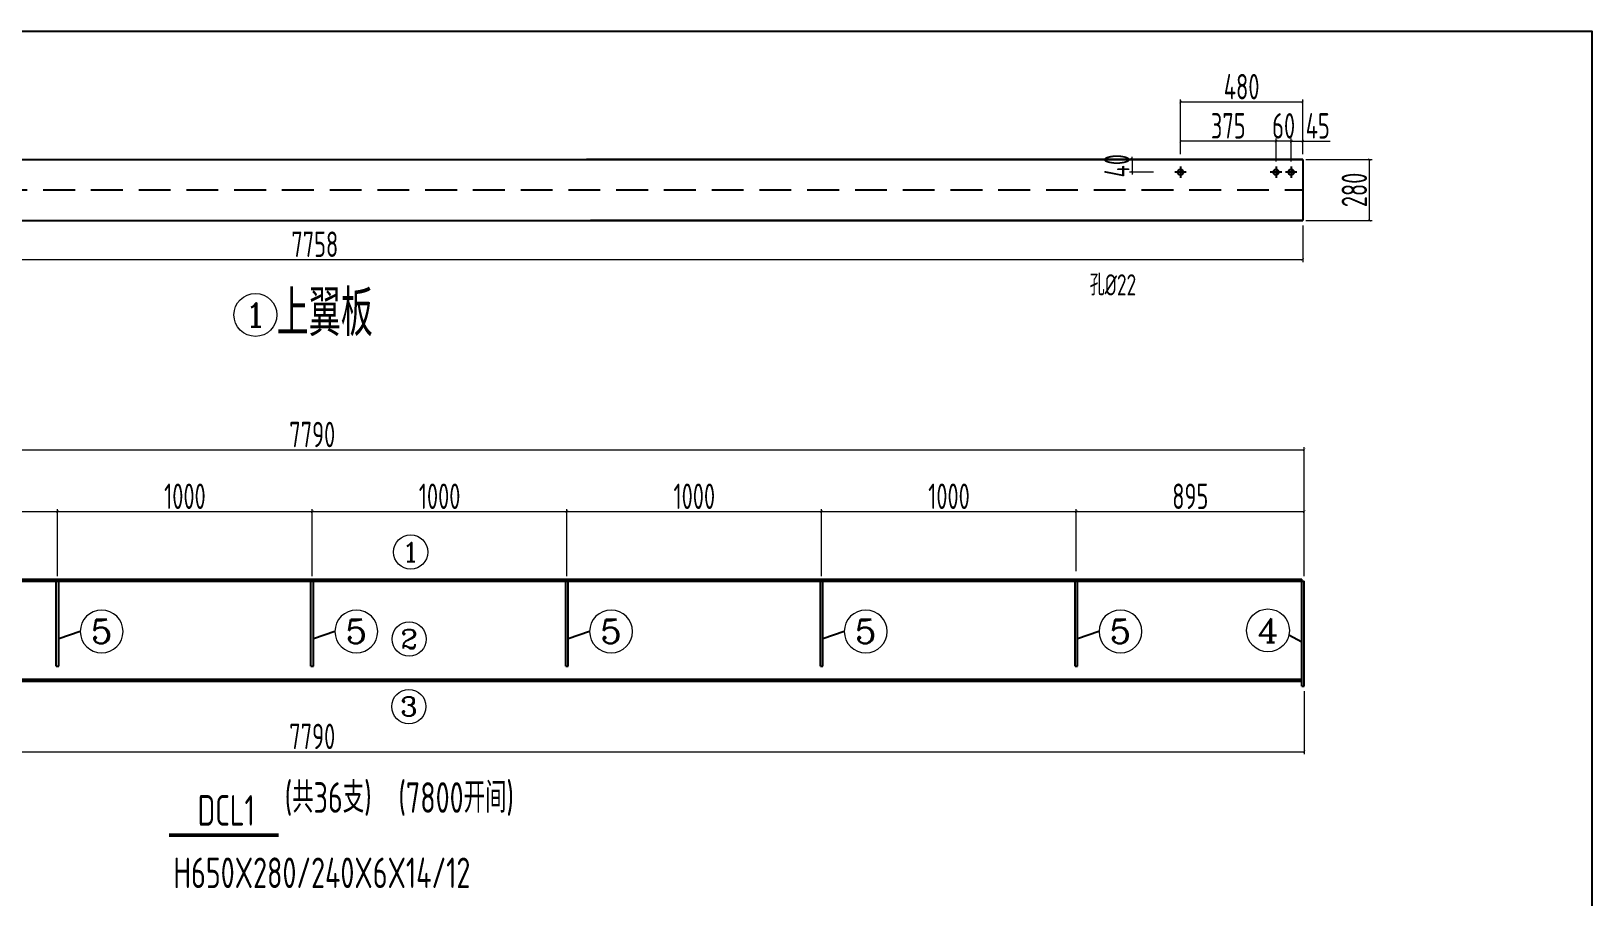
# Model space of a CAD drawing. Header units: millimetres. Extents: x 2451220 to 4527627, y -5186613 to -1639140.
# Drawn here: x 2503455 to 2509582, y -1701700 to -1698301 of the extents above; entities that cross this region are included whole.
import ezdxf
from ezdxf.enums import TextEntityAlignment as Align

# ---------------------------------------------------------------- set-up
doc = ezdxf.new("R2010")
doc.units = ezdxf.units.MM
doc.header["$LTSCALE"] = 1000
doc.header["$PDMODE"] = 34
doc.linetypes.add('CACHE2', pattern=[0.1875, 0.125, -0.0625])
doc.layers.add('ADIM', color=3, linetype='Continuous')
doc.layers.add('钢架', color=7, linetype='Continuous', lineweight=25)
doc.styles.add('COMPLEX', font='COMPLEX')
doc.styles.add('hz', font='gbenor.shx', dxfattribs={"width": 0.75, "height": 100, "bigfont": 'gbcbig.shx'})
doc.styles.add('TSSD_Label', font='Tssdeng.shx', dxfattribs={"width": 0.7, "bigfont": 'hztxt.shx'})
doc.dimstyles.new('连接板标注3', dxfattribs={"dimscale": 100, "dimtxt": 0.8, "dimasz": 0.1, "dimexe": 0.1, "dimexo": 0.2, "dimgap": 0.1, "dimtad": 1, "dimtoh": 1, "dimdec": 0, "dimdsep": 46, "dimtxsty": 'hz', "dimblk": 'ARCHTICK', "dimcen": 3, "dimclrd": 7, "dimclre": 7, "dimclrt": 3, "dimadec": 0, "dimazin": 0, "dimtfac": 1, "dimtdec": 0, "dimtix": 1, "dimtmove": 0, "dimatfit": 3, "dimldrblk": 'ARCHTICK', "dimfxl": 0.1, "dimlwd": 13, "dimlwe": 13, "dimarcsym": 0})

# ---------------------------------------------------------------- blocks, each defined once
blk = doc.blocks.new('_ArchTick')
at = {"color": 0, "linetype": 'ByBlock', "const_width": 0.15}
blk.add_lwpolyline([(-0.5, -0.5), (0.5, 0.5)], dxfattribs=at)
blk = doc.blocks.new('*D558')
at = {"color": 7, "lineweight": 13}
for p, q in [((2500689.1, -1699064), (2500689.1, -1699207.3)), ((2508447.1, -1699064), (2508447.1, -1699207.3)), ((2500689.1, -1699197.3), (2508447.1, -1699197.3))]:
    blk.add_line(p, q, dxfattribs=at)
at = {"layer": 'Defpoints', "color": 0}
for p in [(2500689.1, -1699044), (2508447.1, -1699044), (2508447.1, -1699197.3)]:
    blk.add_point(p, dxfattribs=at)
at = {"color": 7, "lineweight": 13, "xscale": 10, "yscale": 10, "zscale": 10, "rotation": 180}
blk.add_blockref('_ArchTick', (2500689.1, -1699197.3), dxfattribs=at)
at = {"color": 7, "lineweight": 13, "xscale": 10, "yscale": 10, "zscale": 10}
blk.add_blockref('_ArchTick', (2508447.1, -1699197.3), dxfattribs=at)
at = {"color": 3, "insert": (2504568.1, -1699137.3), "char_height": 100, "attachment_point": 5, "style": 'hz'}
blk.add_mtext('7758', dxfattribs=at)
blk = doc.blocks.new('轴线标号')
at = {"lineweight": 13}
blk.add_circle((0, 0), 0.5, dxfattribs=at)
at = {"layer": '钢架', "lineweight": 13, "style": 'COMPLEX', "width": 1.041667}
blk.add_attdef('A', text='', height=0.56, dxfattribs=at).set_placement((-0.25, -0.28), (0.25, -0.28), align=Align.FIT)
blk = doc.blocks.new('*D570')
at = {"color": 7, "lineweight": 13}
for p, q in [((2500663.1, -1700359.6), (2500663.1, -1699934.6)), ((2500663.1, -1699944.6), (2508453.1, -1699944.6)), ((2508453.1, -1700441.1), (2508453.1, -1699934.6))]:
    blk.add_line(p, q, dxfattribs=at)
at = {"layer": 'Defpoints', "color": 0}
for p in [(2508453.1, -1699944.6), (2500663.1, -1700379.6), (2508453.1, -1700461.1)]:
    blk.add_point(p, dxfattribs=at)
at = {"color": 7, "lineweight": 13, "xscale": 10, "yscale": 10, "zscale": 10, "rotation": 180}
blk.add_blockref('_ArchTick', (2500663.1, -1699944.6), dxfattribs=at)
at = {"color": 7, "lineweight": 13, "xscale": 10, "yscale": 10, "zscale": 10}
blk.add_blockref('_ArchTick', (2508453.1, -1699944.6), dxfattribs=at)
at = {"color": 3, "insert": (2504558.1, -1699884.6), "char_height": 100, "attachment_point": 5, "style": 'hz'}
blk.add_mtext('7790', dxfattribs=at)
blk = doc.blocks.new('*D571')
at = {"color": 7, "lineweight": 13}
for p, q in [((2500663.1, -1700893.1), (2500663.1, -1701140.4)), ((2508453.1, -1700893.1), (2508453.1, -1701140.4)), ((2500663.1, -1701130.4), (2508453.1, -1701130.4))]:
    blk.add_line(p, q, dxfattribs=at)
at = {"layer": 'Defpoints', "color": 0}
for p in [(2500663.1, -1700873.1), (2508453.1, -1700873.1), (2508453.1, -1701130.4)]:
    blk.add_point(p, dxfattribs=at)
at = {"color": 7, "lineweight": 13, "xscale": 10, "yscale": 10, "zscale": 10, "rotation": 180}
blk.add_blockref('_ArchTick', (2500663.1, -1701130.4), dxfattribs=at)
at = {"color": 7, "lineweight": 13, "xscale": 10, "yscale": 10, "zscale": 10}
blk.add_blockref('_ArchTick', (2508453.1, -1701130.4), dxfattribs=at)
at = {"color": 3, "insert": (2504558.1, -1701070.4), "char_height": 100, "attachment_point": 5, "style": 'hz'}
blk.add_mtext('7790', dxfattribs=at)
blk = doc.blocks.new('*D579')
at = {"color": 7, "lineweight": 13}
for p, q in [((2508459.1, -1698804), (2508719.7, -1698804)), ((2508709.7, -1699044), (2508709.7, -1698804)), ((2508459.1, -1699044), (2508719.7, -1699044))]:
    blk.add_line(p, q, dxfattribs=at)
at = {"layer": 'Defpoints', "color": 0}
for p in [(2508439.1, -1698804), (2508709.7, -1698804), (2508439.1, -1699044)]:
    blk.add_point(p, dxfattribs=at)
at = {"color": 7, "lineweight": 13, "xscale": 10, "yscale": 10, "zscale": 10}
for p, rotation in [((2508709.7, -1698804), 90), ((2508709.7, -1699044), 270)]:
    blk.add_blockref('_ArchTick', p, dxfattribs=dict(at, rotation=rotation))
at = {"color": 3, "insert": (2508649.7, -1698924), "char_height": 100, "attachment_point": 5, "rotation": 90, "style": 'hz'}
blk.add_mtext('280', dxfattribs=at)
blk = doc.blocks.new('*D580')
at = {"color": 7, "lineweight": 13}
for p, q in [((2507777.3, -1698804), (2507777.3, -1698794)), ((2507852.5, -1698804), (2507767.3, -1698804)), ((2507861.3, -1698854), (2507767.3, -1698854)), ((2507777.3, -1698804), (2507777.3, -1698854)), ((2507777.3, -1698854), (2507777.3, -1698864))]:
    blk.add_line(p, q, dxfattribs=at)
at = {"layer": 'Defpoints', "color": 0}
for p in [(2507777.3, -1698854), (2507872.5, -1698804), (2507881.3, -1698854)]:
    blk.add_point(p, dxfattribs=at)
at = {"color": 7, "lineweight": 13, "xscale": 10, "yscale": 10, "zscale": 10}
for p, rotation in [((2507777.3, -1698804), 270), ((2507777.3, -1698854), 90)]:
    blk.add_blockref('_ArchTick', p, dxfattribs=dict(at, rotation=rotation))
at = {"color": 3, "insert": (2507717.3, -1698829), "char_height": 100, "attachment_point": 5, "rotation": 90, "style": 'hz'}
blk.add_mtext('40', dxfattribs=at)
blk = doc.blocks.new('*D581')
at = {"color": 7, "lineweight": 13}
for p, q in [((2502558.1, -1700441.1), (2502558.1, -1700177.2)), ((2502558.1, -1700187.2), (2503558.1, -1700187.2)), ((2503558.1, -1700421.1), (2503558.1, -1700177.2))]:
    blk.add_line(p, q, dxfattribs=at)
at = {"layer": 'Defpoints', "color": 0}
for p in [(2503558.1, -1700187.2), (2503558.1, -1700441.1), (2502558.1, -1700461.1)]:
    blk.add_point(p, dxfattribs=at)
at = {"color": 7, "lineweight": 13, "xscale": 10, "yscale": 10, "zscale": 10, "rotation": 180}
blk.add_blockref('_ArchTick', (2502558.1, -1700187.2), dxfattribs=at)
at = {"color": 7, "lineweight": 13, "xscale": 10, "yscale": 10, "zscale": 10}
blk.add_blockref('_ArchTick', (2503558.1, -1700187.2), dxfattribs=at)
at = {"color": 3, "insert": (2503058.1, -1700127.2), "char_height": 100, "attachment_point": 5, "style": 'hz'}
blk.add_mtext('1000', dxfattribs=at)
blk = doc.blocks.new('*D582')
at = {"color": 7, "lineweight": 13}
for p, q in [((2503558.1, -1700441.1), (2503558.1, -1700177.2)), ((2503558.1, -1700187.2), (2504558.1, -1700187.2)), ((2504558.1, -1700421.1), (2504558.1, -1700177.2))]:
    blk.add_line(p, q, dxfattribs=at)
at = {"layer": 'Defpoints', "color": 0}
for p in [(2504558.1, -1700187.2), (2504558.1, -1700441.1), (2503558.1, -1700461.1)]:
    blk.add_point(p, dxfattribs=at)
at = {"color": 7, "lineweight": 13, "xscale": 10, "yscale": 10, "zscale": 10, "rotation": 180}
blk.add_blockref('_ArchTick', (2503558.1, -1700187.2), dxfattribs=at)
at = {"color": 7, "lineweight": 13, "xscale": 10, "yscale": 10, "zscale": 10}
blk.add_blockref('_ArchTick', (2504558.1, -1700187.2), dxfattribs=at)
at = {"color": 3, "insert": (2504058.1, -1700127.2), "char_height": 100, "attachment_point": 5, "style": 'hz'}
blk.add_mtext('1000', dxfattribs=at)
blk = doc.blocks.new('*D583')
at = {"color": 7, "lineweight": 13}
for p, q in [((2504558.1, -1700441.1), (2504558.1, -1700177.2)), ((2504558.1, -1700187.2), (2505558.1, -1700187.2)), ((2505558.1, -1700421.1), (2505558.1, -1700177.2))]:
    blk.add_line(p, q, dxfattribs=at)
at = {"layer": 'Defpoints', "color": 0}
for p in [(2505558.1, -1700187.2), (2505558.1, -1700441.1), (2504558.1, -1700461.1)]:
    blk.add_point(p, dxfattribs=at)
at = {"color": 7, "lineweight": 13, "xscale": 10, "yscale": 10, "zscale": 10, "rotation": 180}
blk.add_blockref('_ArchTick', (2504558.1, -1700187.2), dxfattribs=at)
at = {"color": 7, "lineweight": 13, "xscale": 10, "yscale": 10, "zscale": 10}
blk.add_blockref('_ArchTick', (2505558.1, -1700187.2), dxfattribs=at)
at = {"color": 3, "insert": (2505058.1, -1700127.2), "char_height": 100, "attachment_point": 5, "style": 'hz'}
blk.add_mtext('1000', dxfattribs=at)
blk = doc.blocks.new('*D584')
at = {"color": 7, "lineweight": 13}
for p, q in [((2507558.1, -1700349.3), (2507558.1, -1700177.2)), ((2507558.1, -1700187.2), (2508453.1, -1700187.2)), ((2508453.1, -1700441.1), (2508453.1, -1700177.2))]:
    blk.add_line(p, q, dxfattribs=at)
at = {"layer": 'Defpoints', "color": 0}
for p in [(2508453.1, -1700187.2), (2507558.1, -1700369.3), (2508453.1, -1700461.1)]:
    blk.add_point(p, dxfattribs=at)
at = {"color": 7, "lineweight": 13, "xscale": 10, "yscale": 10, "zscale": 10, "rotation": 180}
blk.add_blockref('_ArchTick', (2507558.1, -1700187.2), dxfattribs=at)
at = {"color": 7, "lineweight": 13, "xscale": 10, "yscale": 10, "zscale": 10}
blk.add_blockref('_ArchTick', (2508453.1, -1700187.2), dxfattribs=at)
at = {"color": 3, "insert": (2508005.6, -1700127.2), "char_height": 100, "attachment_point": 5, "style": 'hz'}
blk.add_mtext('895', dxfattribs=at)
blk = doc.blocks.new('*D594')
at = {"color": 7, "lineweight": 13}
for p, q in [((2508402.1, -1698811.7), (2508402.1, -1698722.3)), ((2508402.1, -1698732.3), (2508447.1, -1698732.3)), ((2508447.1, -1698784), (2508447.1, -1698722.3)), ((2508447.1, -1698732.3), (2508554.7, -1698732.3))]:
    blk.add_line(p, q, dxfattribs=at)
at = {"layer": 'Defpoints', "color": 0}
for p in [(2508402.1, -1698732.3), (2508402.1, -1698831.7), (2508447.1, -1698804)]:
    blk.add_point(p, dxfattribs=at)
at = {"color": 7, "lineweight": 13, "xscale": 10, "yscale": 10, "zscale": 10, "rotation": 180}
blk.add_blockref('_ArchTick', (2508402.1, -1698732.3), dxfattribs=at)
at = {"color": 7, "lineweight": 13, "xscale": 10, "yscale": 10, "zscale": 10}
blk.add_blockref('_ArchTick', (2508447.1, -1698732.3), dxfattribs=at)
at = {"color": 3, "insert": (2508505.9, -1698672.3), "char_height": 100, "attachment_point": 5, "style": 'hz'}
blk.add_mtext('45', dxfattribs=at)
blk = doc.blocks.new('*D595')
at = {"color": 7, "lineweight": 13}
for p, q in [((2508342.1, -1698811.7), (2508342.1, -1698722.3)), ((2508402.1, -1698732.3), (2508342.1, -1698732.3)), ((2508402.1, -1698784), (2508402.1, -1698722.3))]:
    blk.add_line(p, q, dxfattribs=at)
at = {"layer": 'Defpoints', "color": 0}
for p in [(2508342.1, -1698732.3), (2508342.1, -1698831.7), (2508402.1, -1698804)]:
    blk.add_point(p, dxfattribs=at)
at = {"color": 7, "lineweight": 13, "xscale": 10, "yscale": 10, "zscale": 10, "rotation": 180}
blk.add_blockref('_ArchTick', (2508342.1, -1698732.3), dxfattribs=at)
at = {"color": 7, "lineweight": 13, "xscale": 10, "yscale": 10, "zscale": 10}
blk.add_blockref('_ArchTick', (2508402.1, -1698732.3), dxfattribs=at)
at = {"color": 3, "insert": (2508372.1, -1698672.3), "char_height": 100, "attachment_point": 5, "style": 'hz'}
blk.add_mtext('60', dxfattribs=at)
blk = doc.blocks.new('*D597')
at = {"color": 7, "lineweight": 13}
for p, q in [((2507967.1, -1698784), (2507967.1, -1698722.3)), ((2508342.1, -1698732.3), (2507967.1, -1698732.3)), ((2508342.1, -1698784), (2508342.1, -1698722.3))]:
    blk.add_line(p, q, dxfattribs=at)
at = {"layer": 'Defpoints', "color": 0}
for p in [(2507967.1, -1698732.3), (2507967.1, -1698804), (2508342.1, -1698804)]:
    blk.add_point(p, dxfattribs=at)
at = {"color": 7, "lineweight": 13, "xscale": 10, "yscale": 10, "zscale": 10, "rotation": 180}
blk.add_blockref('_ArchTick', (2507967.1, -1698732.3), dxfattribs=at)
at = {"color": 7, "lineweight": 13, "xscale": 10, "yscale": 10, "zscale": 10}
blk.add_blockref('_ArchTick', (2508342.1, -1698732.3), dxfattribs=at)
at = {"color": 3, "insert": (2508154.6, -1698672.3), "char_height": 100, "attachment_point": 5, "style": 'hz'}
blk.add_mtext('375', dxfattribs=at)
blk = doc.blocks.new('*D2451')
at = {"color": 7, "lineweight": 13}
for p, q in [((2507967.1, -1698764), (2507967.1, -1698568.4)), ((2507967.1, -1698578.4), (2508447.1, -1698578.4)), ((2508447.1, -1698784), (2508447.1, -1698568.4))]:
    blk.add_line(p, q, dxfattribs=at)
at = {"layer": 'Defpoints', "color": 0}
for p in [(2508447.1, -1698578.4), (2507967.1, -1698784), (2508447.1, -1698804)]:
    blk.add_point(p, dxfattribs=at)
at = {"color": 7, "lineweight": 13, "xscale": 10, "yscale": 10, "zscale": 10, "rotation": 180}
blk.add_blockref('_ArchTick', (2507967.1, -1698578.4), dxfattribs=at)
at = {"color": 7, "lineweight": 13, "xscale": 10, "yscale": 10, "zscale": 10}
blk.add_blockref('_ArchTick', (2508447.1, -1698578.4), dxfattribs=at)
at = {"color": 3, "insert": (2508207.1, -1698518.4), "char_height": 100, "attachment_point": 5, "style": 'hz'}
blk.add_mtext('480', dxfattribs=at)
blk = doc.blocks.new('*D598')
at = {"color": 7, "lineweight": 13}
for p, q in [((2505558.1, -1700441.1), (2505558.1, -1700177.2)), ((2505558.1, -1700187.2), (2506558.1, -1700187.2)), ((2506558.1, -1700421.1), (2506558.1, -1700177.2))]:
    blk.add_line(p, q, dxfattribs=at)
at = {"layer": 'Defpoints', "color": 0}
for p in [(2506558.1, -1700187.2), (2506558.1, -1700441.1), (2505558.1, -1700461.1)]:
    blk.add_point(p, dxfattribs=at)
at = {"color": 7, "lineweight": 13, "xscale": 10, "yscale": 10, "zscale": 10, "rotation": 180}
blk.add_blockref('_ArchTick', (2505558.1, -1700187.2), dxfattribs=at)
at = {"color": 7, "lineweight": 13, "xscale": 10, "yscale": 10, "zscale": 10}
blk.add_blockref('_ArchTick', (2506558.1, -1700187.2), dxfattribs=at)
at = {"color": 3, "insert": (2506058.1, -1700127.2), "char_height": 100, "attachment_point": 5, "style": 'hz'}
blk.add_mtext('1000', dxfattribs=at)
blk = doc.blocks.new('*D599')
at = {"color": 7, "lineweight": 13}
for p, q in [((2506558.1, -1700441.1), (2506558.1, -1700177.2)), ((2506558.1, -1700187.2), (2507558.1, -1700187.2)), ((2507558.1, -1700421.1), (2507558.1, -1700177.2))]:
    blk.add_line(p, q, dxfattribs=at)
at = {"layer": 'Defpoints', "color": 0}
for p in [(2507558.1, -1700187.2), (2507558.1, -1700441.1), (2506558.1, -1700461.1)]:
    blk.add_point(p, dxfattribs=at)
at = {"color": 7, "lineweight": 13, "xscale": 10, "yscale": 10, "zscale": 10, "rotation": 180}
blk.add_blockref('_ArchTick', (2506558.1, -1700187.2), dxfattribs=at)
at = {"color": 7, "lineweight": 13, "xscale": 10, "yscale": 10, "zscale": 10}
blk.add_blockref('_ArchTick', (2507558.1, -1700187.2), dxfattribs=at)
at = {"color": 3, "insert": (2507058.1, -1700127.2), "char_height": 100, "attachment_point": 5, "style": 'hz'}
blk.add_mtext('1000', dxfattribs=at)

msp = doc.modelspace()

# ---------------------------------------------------------------- linework, layer by layer
for p, q in [((2501820.6, -1698804), (2508447.1, -1698804)), ((2504320.6, -1698804), (2504524.1, -1698804)), ((2508447.1, -1698804), (2505635.5, -1698804)), ((2507989.5, -1698854), (2507944.7, -1698854)), ((2507967.1, -1698831.7), (2507967.1, -1698876.4)), ((2507967.1, -1698831.7), (2507967.1, -1698876.4)), ((2508364.5, -1698854), (2508319.7, -1698854)), ((2508342.1, -1698831.7), (2508342.1, -1698876.4)), ((2508342.1, -1698831.7), (2508342.1, -1698876.4)), ((2508424.5, -1698854), (2508379.7, -1698854)), ((2508402.1, -1698831.7), (2508402.1, -1698876.4)), ((2508402.1, -1698831.7), (2508402.1, -1698876.4)), ((2508447.1, -1698804), (2508447.1, -1699044)), ((2508447.1, -1698804), (2508447.1, -1699044)), ((2508447.1, -1698804), (2508447.1, -1699044)), ((2508447.1, -1698804), (2508447.1, -1699044)), ((2501820.6, -1699044), (2508447.1, -1699044)), ((2504320.6, -1699044), (2504524.1, -1699044)), ((2508447.1, -1699044), (2505650.5, -1699044)), ((2502070.6, -1700453.1), (2508443.1, -1700453.1)), ((2504918.1, -1700453.1), (2508443.1, -1700453.1)), ((2508443.1, -1700873.1), (2508443.1, -1700453.1)), ((2502070.6, -1700461.1), (2508453.1, -1700461.1)), ((2503553.1, -1700795.1), (2503553.1, -1700461.1)), ((2503563.1, -1700795.1), (2503563.1, -1700461.1)), ((2504553.1, -1700795.1), (2504553.1, -1700461.1)), ((2504563.1, -1700795.1), (2504563.1, -1700461.1)), ((2504913.1, -1700461.1), (2508453.1, -1700461.1)), ((2505553.1, -1700795.1), (2505553.1, -1700461.1)), ((2505563.1, -1700795.1), (2505563.1, -1700461.1)), ((2506553.1, -1700795.1), (2506553.1, -1700461.1)), ((2506563.1, -1700795.1), (2506563.1, -1700461.1)), ((2507553.1, -1700795.1), (2507553.1, -1700461.1)), ((2507563.1, -1700795.1), (2507563.1, -1700461.1)), ((2508453.1, -1700873.1), (2508453.1, -1700461.1)), ((2508453.1, -1700873.1), (2508453.1, -1700461.1)), ((2508453.1, -1700873.1), (2508453.1, -1700461.1)), ((2508392.8, -1700671.6), (2508443.1, -1700698.8)), ((2503553.1, -1700795.1), (2503563.1, -1700795.1)), ((2503553.1, -1700795.1), (2503563.1, -1700795.1)), ((2504553.1, -1700795.1), (2504563.1, -1700795.1)), ((2504553.1, -1700795.1), (2504563.1, -1700795.1)), ((2505553.1, -1700795.1), (2505563.1, -1700795.1)), ((2505553.1, -1700795.1), (2505563.1, -1700795.1)), ((2506553.1, -1700795.1), (2506563.1, -1700795.1)), ((2506553.1, -1700795.1), (2506563.1, -1700795.1)), ((2507553.1, -1700795.1), (2507563.1, -1700795.1)), ((2507553.1, -1700795.1), (2507563.1, -1700795.1)), ((2502070.6, -1700845.1), (2508443.1, -1700845.1)), ((2502070.6, -1700853.1), (2508443.1, -1700853.1)), ((2504918.1, -1700845.1), (2508443.1, -1700845.1)), ((2504918.1, -1700853.1), (2508443.1, -1700853.1)), ((2508443.1, -1700873.1), (2508453.1, -1700873.1)), ((2503996.2, -1701453.9), (2504425.2, -1701453.9)), ((2503996.2, -1701461.3), (2504425.2, -1701461.3))]:
    msp.add_line(p, q)
at = {"color": 2, "linetype": 'CACHE2'}
msp.add_line((2500689.1, -1698924), (2508447.1, -1698924), dxfattribs=at)
at = {"lineweight": -3}
for p, q in [((2503647.1, -1700658.2), (2503563.1, -1700686.7)), ((2504647.1, -1700658.2), (2504563.1, -1700686.7)), ((2505647.1, -1700658.2), (2505563.1, -1700686.7)), ((2506647.1, -1700658.2), (2506563.1, -1700686.7)), ((2507647.1, -1700658.2), (2507563.1, -1700686.7))]:
    msp.add_line(p, q, dxfattribs=at)
msp.add_lwpolyline([(2499972, -1698300.6), (2509581.9, -1698300.6), (2509581.9, -1705738.2), (2499972, -1705738.2)], close=True)
for centre in [(2507967.1, -1698854), (2508342.1, -1698854), (2508402.1, -1698854)]:
    msp.add_circle(centre, 11)

# ---------------------------------------------------------------- block references
ref = msp.add_blockref('轴线标号', (2504334.7, -1699415), dxfattribs=dict(xscale=168.1849035946652, yscale=168.1849035946652, zscale=168.1849035946943))
ref.add_attrib('A', '1', dxfattribs={"layer": '钢架', "lineweight": 13, "height": 94.2, "style": 'COMPLEX', "width": 2.083333}).set_placement((2504292.7, -1699462.1), (2504376.8, -1699462.1), align=Align.FIT)
ref = msp.add_blockref('轴线标号', (2504944.6, -1700346.3), dxfattribs=dict(xscale=134.5479228757322, yscale=134.5479228757322, zscale=134.5479228757555))
ref.add_attrib('A', '1', dxfattribs={"layer": '钢架', "lineweight": 13, "height": 75.3, "style": 'COMPLEX', "width": 2.083333}).set_placement((2504910.9, -1700384), (2504978.2, -1700384), align=Align.FIT)
ref = msp.add_blockref('轴线标号', (2503731.2, -1700658.2), dxfattribs=dict(xscale=-168.1849035946652, yscale=168.1849035946652, zscale=168.1849035946943))
ref.add_attrib('A', '5', dxfattribs={"layer": '钢架', "lineweight": 13, "height": 94.2, "style": 'COMPLEX', "width": 1.339286}).set_placement((2503689.1, -1700705.3), (2503773.2, -1700705.3), align=Align.FIT)
ref = msp.add_blockref('轴线标号', (2504731.2, -1700658.2), dxfattribs=dict(xscale=-168.1849035946652, yscale=168.1849035946652, zscale=168.1849035946943))
ref.add_attrib('A', '5', dxfattribs={"layer": '钢架', "lineweight": 13, "height": 94.2, "style": 'COMPLEX', "width": 1.339286}).set_placement((2504689.1, -1700705.3), (2504773.2, -1700705.3), align=Align.FIT)
ref = msp.add_blockref('轴线标号', (2505731.2, -1700658.2), dxfattribs=dict(xscale=-168.1849035946652, yscale=168.1849035946652, zscale=168.1849035946943))
ref.add_attrib('A', '5', dxfattribs={"layer": '钢架', "lineweight": 13, "height": 94.2, "style": 'COMPLEX', "width": 1.339286}).set_placement((2505689.1, -1700705.3), (2505773.2, -1700705.3), align=Align.FIT)
ref = msp.add_blockref('轴线标号', (2506731.2, -1700658.2), dxfattribs=dict(xscale=-168.1849035946652, yscale=168.1849035946652, zscale=168.1849035946943))
ref.add_attrib('A', '5', dxfattribs={"layer": '钢架', "lineweight": 13, "height": 94.2, "style": 'COMPLEX', "width": 1.339286}).set_placement((2506689.1, -1700705.3), (2506773.2, -1700705.3), align=Align.FIT)
ref = msp.add_blockref('轴线标号', (2507731.2, -1700658.2), dxfattribs=dict(xscale=-168.1849035946652, yscale=168.1849035946652, zscale=168.1849035946943))
ref.add_attrib('A', '5', dxfattribs={"layer": '钢架', "lineweight": 13, "height": 94.2, "style": 'COMPLEX', "width": 1.339286}).set_placement((2507689.1, -1700705.3), (2507773.2, -1700705.3), align=Align.FIT)
ref = msp.add_blockref('轴线标号', (2508310.6, -1700653.9), dxfattribs=dict(xscale=168.1849035946652, yscale=168.1849035946652, zscale=168.1849035946943))
ref.add_attrib('A', '4', dxfattribs={"layer": '钢架', "lineweight": 13, "height": 94.2, "style": 'COMPLEX', "width": 1.171875}).set_placement((2508268.5, -1700701), (2508352.6, -1700701), align=Align.FIT)
ref = msp.add_blockref('轴线标号', (2504938.5, -1700687.8), dxfattribs=dict(xscale=134.5479228757322, yscale=134.5479228757322, zscale=134.5479228757555))
ref.add_attrib('A', '2', dxfattribs={"layer": '钢架', "lineweight": 13, "height": 75.3, "style": 'COMPLEX', "width": 1.339286}).set_placement((2504904.8, -1700725.4), (2504972.1, -1700725.4), align=Align.FIT)
ref = msp.add_blockref('轴线标号', (2504937.3, -1700953.2), dxfattribs=dict(xscale=134.5479228757322, yscale=134.5479228757322, zscale=134.5479228757555))
ref.add_attrib('A', '3', dxfattribs={"layer": '钢架', "lineweight": 13, "height": 75.3, "style": 'COMPLEX', "width": 1.339286}).set_placement((2504903.6, -1700990.8), (2504970.9, -1700990.8), align=Align.FIT)

# ---------------------------------------------------------------- texts
at = {"style": 'TSSD_Label', "width": 0.7}
for s, height, p in [('上翼板', 180, (2504607.1, -1699408)), ('DCL1', 120, (2504220.2, -1701360.9))]:
    msp.add_text(s, height=height, dxfattribs=at).set_placement(p, align=Align.MIDDLE_CENTER)
msp.add_text('H650X280/240X6X14/12', height=120, dxfattribs=at).set_placement((2504012.9, -1701666.1))
at = {"char_height": 120, "width": 692.905, "attachment_point": 1, "style": 'TSSD_Label'}
for s, insert in [('(共36支)', (2504449.5, -1701250.4)), ('(7800开间)', (2504896.1, -1701250.4))]:
    msp.add_mtext(s, dxfattribs=dict(at, insert=insert))
at = {"layer": 'ADIM', "style": 'TSSD_Label', "width": 0.7}
msp.add_text('孔%%C22', height=83.23, dxfattribs=at).set_placement((2507793.3, -1699363.4), align=Align.BOTTOM_RIGHT)

# ---------------------------------------------------------------- dimensions: what is measured, and where the dimension line sits
for base, p1, p2, picture, middle in [((2508447.1, -1698578.4), (2507967.1, -1698784), (2508447.1, -1698804), '*D2451', (2508207.1, -1698518.4)), ((2508447.1, -1699197.3), (2500689.1, -1699044), (2508447.1, -1699044), '*D558', (2504568.1, -1699137.3)), ((2503558.1, -1700187.2), (2502558.1, -1700461.1), (2503558.1, -1700441.1), '*D581', (2503058.1, -1700127.2)), ((2504558.1, -1700187.2), (2503558.1, -1700461.1), (2504558.1, -1700441.1), '*D582', (2504058.1, -1700127.2)), ((2505558.1, -1700187.2), (2504558.1, -1700461.1), (2505558.1, -1700441.1), '*D583', (2505058.1, -1700127.2)), ((2506558.1, -1700187.2), (2505558.1, -1700461.1), (2506558.1, -1700441.1), '*D598', (2506058.1, -1700127.2)), ((2507558.1, -1700187.2), (2506558.1, -1700461.1), (2507558.1, -1700441.1), '*D599', (2507058.1, -1700127.2)), ((2508453.1, -1700187.2), (2507558.1, -1700369.3), (2508453.1, -1700461.1), '*D584', (2508005.6, -1700127.2)), ((2508453.1, -1701130.4), (2500663.1, -1700873.1), (2508453.1, -1700873.1), '*D571', (2504558.1, -1701070.4))]:
    dim = msp.add_linear_dim(base=base, p1=p1, p2=p2, dimstyle='连接板标注3')
    dim.commit()
    dim.dimension.update_dxf_attribs({"geometry": picture, "text_midpoint": middle})
for base, p1, p2, picture, middle in [((2507967.1, -1698732.3), (2508342.1, -1698804), (2507967.1, -1698804), '*D597', (2508154.6, -1698732.3)), ((2508342.1, -1698732.3), (2508402.1, -1698804), (2508342.1, -1698831.7), '*D595', (2508372.1, -1698732.3))]:
    dim = msp.add_linear_dim(base=base, p1=p1, p2=p2, angle=180, dimstyle='连接板标注3')
    dim.commit()
    dim.dimension.update_dxf_attribs({"geometry": picture, "text_midpoint": middle, "dimtype": 160})
dim = msp.add_linear_dim(base=(2508402.1, -1698732.3), p1=(2508447.1, -1698804), p2=(2508402.1, -1698831.7), angle=180, text='45', dimstyle='连接板标注3')
dim.commit()
dim.dimension.update_dxf_attribs({"geometry": '*D594', "text_midpoint": (2508505.9, -1698732.3), "dimtype": 160})
for base, p1, p2, text, picture, middle in [((2507777.3, -1698854), (2507872.5, -1698804), (2507881.3, -1698854), '40', '*D580', (2507717.3, -1698829)), ((2508709.7, -1698804), (2508439.1, -1699044), (2508439.1, -1698804), '280', '*D579', (2508649.7, -1698924))]:
    dim = msp.add_linear_dim(base=base, p1=p1, p2=p2, angle=90, text=text, dimstyle='连接板标注3')
    dim.commit()
    dim.dimension.update_dxf_attribs({"geometry": picture, "text_midpoint": middle})
dim = msp.add_linear_dim(base=(2508453.1, -1699944.6), p1=(2500663.1, -1700379.6), p2=(2508453.1, -1700461.1), dimstyle='连接板标注3', override={"dimtxt": 1})
dim.commit()
dim.dimension.update_dxf_attribs({"geometry": '*D570', "text_midpoint": (2504558.1, -1699884.6)})

doc.saveas('drawing.dxf')
